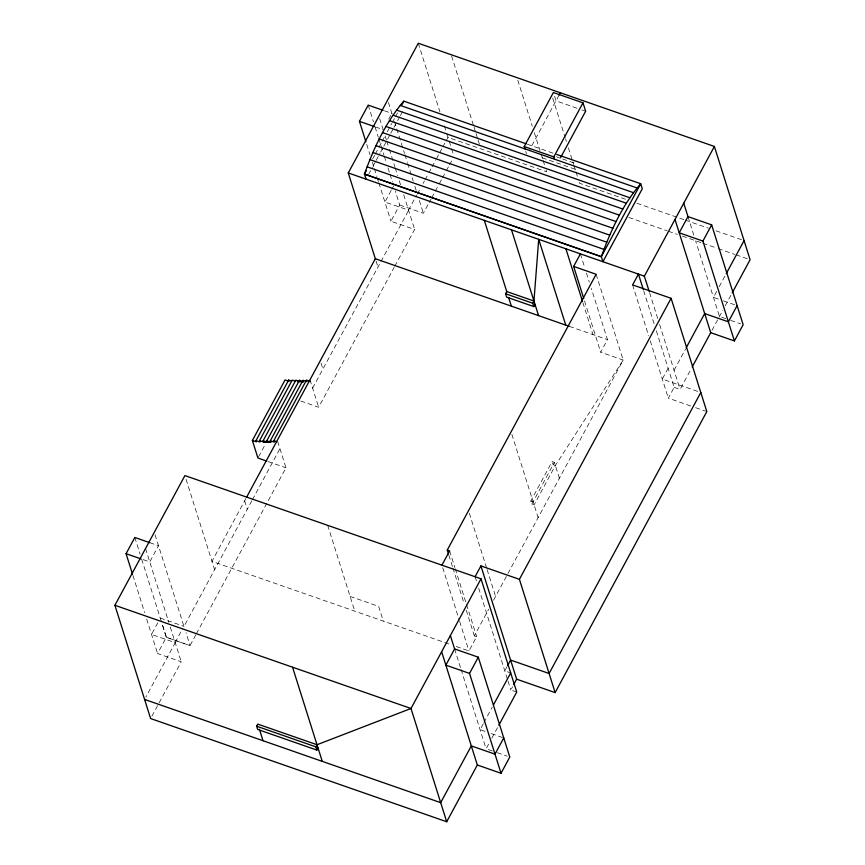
<?xml version="1.0" encoding="UTF-8"?>
<svg xmlns="http://www.w3.org/2000/svg" width="865" height="865" viewBox="0 0 865 865"><rect width="100%" height="100%" fill="white"/><g stroke="black" fill="none" stroke-linecap="round" stroke-linejoin="round"><path stroke-width="0.65" stroke-dasharray="4.33 3.24" d="M559.071 95.074L529.78 149.537M388.763 119.186L391.261 114.558M372.718 158.814L374.621 155.278M375.259 154.111L378.427 148.218M379.065 147.05L381.606 142.336M382.243 141.168L384.774 136.443M387.325 131.75L391.769 123.5M392.407 122.343L394.937 117.618M395.586 116.461L397.478 112.915M368.587 174.438L372.393 167.378M373.031 166.199L375.572 161.496M376.199 160.317L380.016 153.256M380.654 152.078L383.195 147.374M383.822 146.196L387.001 140.314M387.639 139.135L390.18 134.432M390.818 133.253L393.359 128.539M393.986 127.371L399.706 116.775M400.344 115.596L402.885 110.893M157.787 622.843L151.537 634.423L175.227 642.684L145.871 697.06M160.349 618.107L184.029 626.357M391.153 190.495L384.903 202.075L408.529 210.141L416.66 195.079M391.78 189.338L393.661 185.867M258.548 456.817L265.598 443.767M151.905 716.177L181.25 661.801L157.571 653.54L166.372 637.224L162.361 624.476M394.797 266.215L414.627 229.463L390.937 221.213L399.695 204.994L395.262 190.97M245.919 498.467L211.968 561.363L451.335 644.803M175.162 642.479L182.666 628.585M251.812 500.792L183.975 626.465L154.284 532.321M252.407 499.7L279.946 448.675M312.622 388.147L408.594 210.346M417.341 194.117L420.531 188.213M423.082 183.477L424.358 181.12M424.996 179.931L428.197 174.027M428.835 172.838L431.386 168.113M432.024 166.934L435.852 159.841M436.49 158.652L439.042 153.927M439.68 152.748L442.231 148.012M442.869 146.834L445.421 142.109M446.059 140.919L447.973 137.373L546.669 171.789L545.491 168.048M195.814 634.813L190.008 645.582L166.318 637.332L161.896 623.308M196.398 633.731L285.98 467.792L277.849 442.026M300.793 401.036L318.655 407.264L394.148 267.393M399.695 204.994L423.374 213.255L428.478 203.794M429.116 202.615L431.04 199.069M431.678 197.89L438.696 184.883M439.334 183.704L441.885 178.969M442.523 177.79L445.713 171.876M446.351 170.697L448.903 165.972M449.541 164.782L452.73 158.879M493.558 600.191L623.189 360.045L600.688 352.206L607.468 339.653L591.314 288.434M596.136 274.27L623.189 360.045L555.362 465.511L534.094 504.922L531.845 504.133L530.851 500.954L552.119 461.553L554.368 462.343L559.385 478.248M531.845 504.133L554.368 462.343M456.255 646.512L468.971 650.945L476.68 636.672L474.312 635.851L488.693 609.198M507.106 666.558L504.782 670.883L510.696 672.948M668.137 368.241L662.298 379.054L698.315 391.607M483.265 723.789L480.075 729.692L485.06 731.433M483.903 722.599L492.196 707.235M674.062 370.307L685.545 349.028M716.631 291.429L713.441 297.344L718.426 299.085M719.183 286.704L725.562 274.886M516.729 692.054L510.804 689.989L512.556 686.745M690.681 405.955L668.331 398.16L674.159 387.358L656.102 330.073M492.326 750.971L486.098 748.798L489.287 742.884M491.839 738.159L498.218 726.33M674.159 387.358L680.085 389.423L690.93 369.323M711.971 330.354L722.783 310.319M725.205 305.821L731.682 293.841M577.009 108.212L556.033 100.891L553.395 92.523M581.94 109.931L585.648 111.217M527.369 144.217L554.108 153.537M556.368 156.803L561.428 158.565M562.693 159.009L575.344 163.42M542.258 157.798L575.16 169.259M384.406 110.785L391.888 113.401M625.482 199.253L579.572 183.25L578.404 179.563M636.954 203.264L684.139 219.71M685.415 220.153L708.359 228.155M716.015 230.825L741.521 239.713M375.648 127.004L383.13 129.609L378.902 116.202M628.855 217.461L667.142 230.804M668.418 231.247L677.349 234.361M682.453 236.145L701.601 242.816M702.877 243.26L716.912 248.147M718.188 248.601L734.785 254.375M736.061 254.829L748.82 259.273M723.41 300.825L734.634 304.739M725.703 318.634L719.464 316.46L695.644 240.924M730.687 320.374L740.656 323.845M569.473 326.408L607.468 339.653M695.644 407.685L705.58 411.145M555.362 465.511L553.113 464.732L552.119 461.553M530.851 500.954L533.1 501.743M268.118 461.564L285.98 467.792M350.109 596.407L378.665 606.354L383.303 621.092M149.786 542.69L158.511 545.729L149.764 561.936L141.038 558.898M491.288 733.607L503.754 737.953M166.372 637.224L190.008 645.582L186.04 632.737M497.31 752.701L507.29 756.183M687.978 216.607L694.173 236.275M649.583 292.694L658.005 319.412M659.617 324.505L680.085 389.423M643.657 290.629L654.491 324.981M632.607 284.899L648.663 335.793M650.264 340.886L668.331 398.16M552.703 98.069L565.202 137.686M565.602 138.962L566.402 141.514M568.424 147.904L572.457 160.685M572.857 161.96L573.657 164.512M574.068 165.799L575.647 170.816M576.047 172.07L577.658 177.206M580.404 253.867L584.848 267.945M586.47 273.07L589.292 282.033M517.789 80.207L532.299 126.214M534.311 132.605L539.955 150.499M541.166 154.327L542.744 159.311M543.134 160.566L545.123 166.869M584.535 300.988L600.688 352.206M582.88 302.588L592.968 334.593M525.725 151.343L526.482 153.743M451.584 55.987L473.652 125.955M474.052 127.22L475.653 132.313M476.064 133.578L477.664 138.67M478.064 139.946L480.075 146.304M418.292 43.25L439.95 111.942M444.361 125.933L446.372 132.291M446.772 133.556L448.773 139.925M449.184 141.2L451.195 147.58M451.595 148.856L453.606 155.235M511.864 434.403L538.116 517.648M388.428 102.427L392.072 113.985M394.472 121.619L404.506 153.419M404.907 154.694L407.318 162.317M407.642 163.366L413.254 181.142M414.865 186.256L416.141 190.311M419.352 200.496L423.374 213.255M385.152 136L386.363 139.838M386.763 141.114L388.936 148.012M389.337 149.288L394.959 167.096M395.229 167.951L397.641 175.627M399.262 180.742L400.571 184.905M403.696 194.798L414.627 229.463M368.198 105.141L373.453 121.803M375.064 126.928L378.297 137.178M378.708 138.454L383.963 155.116M384.363 156.392L386.385 162.804M387.996 167.929L389.618 173.054M390.018 174.33L392.44 182.018M366.717 144.412L369.95 154.673M372.382 162.361L373.994 167.486M374.394 168.762L376.826 176.449M377.226 177.736L378.438 181.574M378.848 182.861L390.937 221.213M469.327 513.226L486.692 568.283M487.103 569.559L495.58 596.45M376.08 261.122L377.962 267.09M475.08 576.728L476.691 581.821M478.691 588.178L507.593 679.804M507.993 681.069L510.804 689.989M449.627 550.897L454.871 567.537M455.282 568.824L466.181 603.392M466.581 604.667L476.68 636.672M448.87 555.189L452.503 566.716M452.903 567.991L464.213 603.846M466.235 610.247L474.312 635.851M442.729 567.732L459.283 620.216M459.683 621.502L468.971 650.945M454.601 648.934L460.807 668.613M461.067 669.445L486.098 748.798M321.023 363.127L322.904 369.096M309.984 379.789L318.655 407.264M327.694 525.347L354.747 611.133M244.644 500.835L247.282 509.204M186.116 479.394L214.607 569.721M145.536 548.54L168.805 622.324M170.286 627.038L181.25 661.801M134.821 537.468L140.076 554.13M141.698 559.255L161.496 622.032M132.94 575.474L144.66 612.636M146.682 619.048L157.571 653.54"/><path stroke-width="1.3" d="M484.303 220.359L506.749 291.548L505.56 293.765L506.609 297.106L533.813 306.588L532.764 303.247L533.954 301.031L538.711 239.335L565.764 325.11M366.046 179.142L364.457 174.114C373.777 148.056 385.693 122.311 403.836 101.151L526.093 143.774M366.36 170.567L364.457 174.114L601.326 256.678L640.705 183.726L642.295 188.754L602.916 261.706L601.326 256.678C610.668 230.631 622.562 204.886 640.705 183.726L556.66 154.424M559.071 95.074L560.282 92.75M132.54 574.187L126.074 553.687L134.821 537.468L149.786 542.69M365.917 141.849L359.451 121.349L368.198 105.141L383.163 110.352M441.626 651.745L477.339 765.006L446.708 821.75L150.618 718.545L114.904 605.284L184.915 475.577L481.005 578.793L516.729 692.054L498.856 725.151M375.561 259.457L348.271 172.946L418.292 43.25L714.382 146.455L750.096 259.716L732.233 292.824M401.933 104.687L403.836 101.151M266.842 461.121L257.911 458.007L252.385 440.48L285.061 379.951L288.067 381M252.385 440.48L256.397 441.874L255.997 440.609L288.661 380.081L291.667 381.13M255.997 440.609L259.997 442.004L259.554 440.599L292.229 380.07L295.235 381.119M306.999 381.638L302.988 380.243L270.323 440.772L270.777 442.21L263.565 441.993L263.155 440.685L295.83 380.157L299.841 381.562L299.431 380.286L303.442 381.681L297.441 381.497L299.841 381.562M266.766 440.815L270.777 442.21L267.166 442.08L266.766 440.815L299.431 380.286M270.323 440.772L274.324 442.166L273.837 440.62L306.513 380.092L310.524 381.497M246.568 497.278L375.334 258.732L569.202 326.31M524.979 148.953L524.222 146.563L553.395 92.523L582.999 102.838L585.648 111.217L560.671 157.484M554.584 159.279L553.827 156.879L582.999 102.838M318.028 747.987L316.893 750.096L257.662 729.444L256.646 726.211L257.781 724.102L317.012 744.743L410.994 708.489L481.005 578.793M533.813 306.588L535.013 304.372M583.724 298.425L573.636 266.42L580.404 253.867M316.893 750.096L315.876 746.852L317.012 744.743M448.47 553.914L447.259 550.064L596.136 274.27L573.636 266.42M441.918 565.169L449.627 550.897L447.259 550.064M475.08 576.728L480.918 565.915L519.411 579.334L555.125 692.595L516.632 679.176L480.918 565.915M649.183 291.429L644.36 276.162L714.382 146.455M519.411 579.334L671.099 298.317L632.607 284.899L638.446 274.097L643.257 289.364M469.533 673.403L478.291 657.195L454.601 648.934L445.853 665.153L469.533 673.403L501.03 773.267L477.339 765.006M702.91 241.076L711.657 224.857L687.978 216.607L679.22 232.815L702.91 241.076L734.407 340.929L710.716 332.679L674.992 219.418M507.69 665.477L510.61 660.071L549.102 673.5L700.801 392.494M493.472 704.867L510.696 672.948M686.183 347.849L704.683 313.562L728.373 321.823L737.121 305.604M726.2 273.697L744.073 240.6M513.724 684.583L516.632 679.176M692.205 366.955L710.716 332.679M503.754 737.953L495.007 754.161L471.317 745.911L440.685 802.655L144.596 699.428M501.03 773.267L509.777 757.048L478.291 657.195M734.407 340.929L743.154 324.721L711.657 224.857M555.125 692.595L706.824 411.578L671.099 298.317M301.042 381.595L303.442 381.681M524.222 146.563L553.827 156.879M400.236 105.411L637.116 187.986M396.635 110.093L633.504 192.679M393.045 115.186L629.925 197.771M389.488 120.657L626.368 203.232M385.985 126.463L622.865 209.049M359.451 121.349L374.404 126.571M382.557 132.594L619.437 215.18M379.216 139.016L616.096 221.591M375.983 145.677L612.863 228.252M372.869 152.554L609.749 235.139M369.906 159.614L606.776 242.189M367.095 166.804L603.965 249.39M364.457 174.103L601.326 256.678M348.271 172.946L644.36 276.162M506.749 291.548L533.954 301.031M505.56 293.765L532.764 303.247M273.837 440.62L276.854 441.669M263.155 440.685L267.166 442.08L263.565 441.993L259.554 440.599M126.074 553.687L141.038 558.898M114.904 605.284L410.994 708.489L446.708 821.75M256.646 726.211L315.876 746.852M683.75 203.199L688.162 217.191M565.915 248.817L582.469 301.312M511.507 229.852L538.56 315.628M508.598 297.387L511.356 306.145M450.373 635.537L454.785 649.529M288.661 380.081L289.061 381.357M292.554 667.207L322.256 761.362M259.392 729.206L263.014 740.71"/></g></svg>
